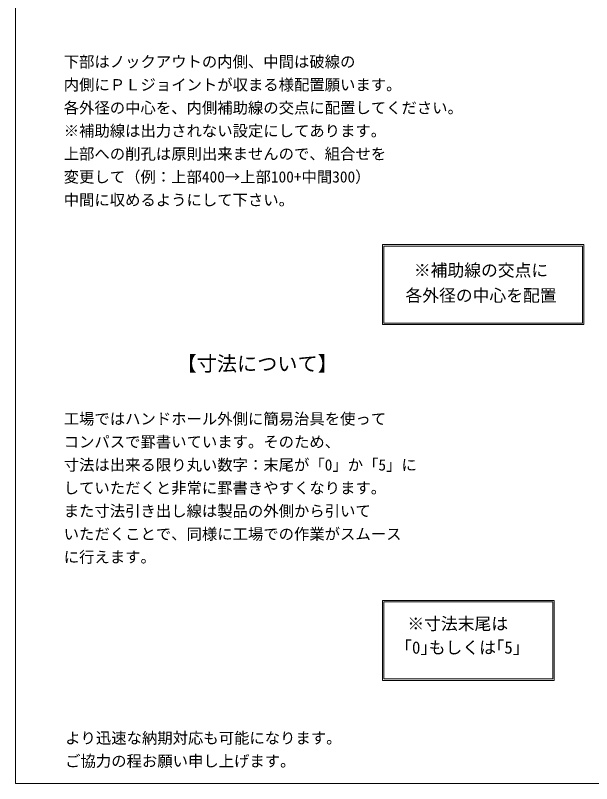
# Model space of a CAD drawing. Units: millimetres, scale not verified. Extents: x -6420 to 6420, y -3026 to 3027.
# Drawn here: x -6420 to -3826, y -2673 to 784 of the extents above; entities that cross this region are included whole.
import ezdxf
from ezdxf.enums import TextEntityAlignment as Align

# ---------------------------------------------------------------- set-up
doc = ezdxf.new("R2010")
doc.units = ezdxf.units.MM
doc.header["$LTSCALE"] = 20
for name, color, linetype, lineweight in [('0-2_waku', 7, 'Continuous', 18), ('0-8_uchigawa', 6, 'Continuous', 18), ('0-D_文字１', 7, 'Continuous', 18)]:
    doc.layers.add(name, color=color, linetype=linetype, lineweight=lineweight)
doc.styles.add('ＭＳ ゴシック', font='')
doc.styles.get('ＭＳ ゴシック').set_extended_font_data('MS Gothic')

msp = doc.modelspace()

# ---------------------------------------------------------------- linework, layer by layer
at = {"layer": '0-2_waku'}
for p, q in [((-6420, 3026.61), (-6420, -2673.39)), ((-6420, -2673.39), (-2340, -2673.39)), ((-6420, -2673.39), (-2340, -2673.39)), ((-6420, -2673.39), (-2340, -2673.39)), ((-6420, -2673.39), (-2340, -2673.39))]:
    msp.add_line(p, q, dxfattribs=at)
at = {"layer": '0-8_uchigawa'}
for p, q in [((-4767.29, -607.37), (-4767.29, -247.37)), ((-4767.29, -247.37), (-3860.62, -247.37)), ((-4760.62, -600.71), (-4760.62, -254.04)), ((-4760.62, -254.04), (-3867.29, -254.04)), ((-3867.29, -600.71), (-3867.29, -254.04)), ((-3860.62, -607.37), (-3860.62, -247.37)), ((-4767.29, -607.37), (-3860.62, -607.37)), ((-4760.62, -600.71), (-3867.29, -600.71)), ((-4767.29, -1849), (-3993.96, -1849)), ((-4767.29, -2209), (-4767.29, -1849)), ((-4760.62, -1855.67), (-4000.62, -1855.67)), ((-4760.62, -2202.34), (-4760.62, -1855.67)), ((-4000.62, -2202.34), (-4000.62, -1855.67)), ((-3993.96, -2209), (-3993.96, -1849)), ((-4767.29, -2209), (-3993.96, -2209)), ((-4760.62, -2202.34), (-4000.62, -2202.34))]:
    msp.add_line(p, q, dxfattribs=at)

# ---------------------------------------------------------------- texts
at = {"layer": '0-D_文字１', "style": 'ＭＳ ゴシック'}
for s, height, p in [('下部はノックアウトの内側、中間は破線の', 50.67, (-6202.27, 535.24)), ('内側にＰＬジョイントが収まる様配置願います。', 50.67, (-6202.27, 431.56)), ('各外径の中心を、内側補助線の交点に配置してください。', 50.67, (-6202.27, 327.88)), ('※補助線は出力されない設定にしてあります。', 50.67, (-6202.27, 224.2)), ('上部への削孔は原則出来ませんので、組合せを', 50.67, (-6202.27, 120.52)), ('変更して（例：上部400→上部100+中間300）', 50.67, (-6202.27, 16.84)), ('中間に収めるようにして下さい。', 50.67, (-6202.27, -86.84)), (' ※補助線の交点に', 55.43, (-4663.84, -407.07)), ('各外径の中心を配置', 55.43, (-4663.84, -520.47)), ('【寸法について】', 66.51, (-5694.21, -836.49)), ('工場ではハンドホール外側に簡易治具を使って', 50.67, (-6202.27, -1072)), ('コンパスで罫書いています。そのため、', 50.67, (-6202.27, -1175.68)), ('寸法は出来る限り丸い数字：末尾が「0」か「5」に', 50.67, (-6202.27, -1279.36)), ('していただくと非常に罫書きやすくなります。', 50.67, (-6202.27, -1383.04)), ('また寸法引き出し線は製品の外側から引いて', 50.67, (-6202.27, -1486.72)), ('いただくことで、同様に工場での作業がスムース', 50.67, (-6202.27, -1590.4)), ('に行えます。', 50.67, (-6202.27, -1694.08)), ('※寸法末尾は', 55.43, (-4655.27, -1997.92)), ('「0｣もしくは｢5｣', 55.43, (-4709.89, -2105.09)), ('より迅速な納期対応も可能になります。\u3000', 50.67, (-6195.81, -2508.61)), ('ご協力の程お願い申し上げます。', 50.67, (-6195.81, -2612.29))]:
    msp.add_text(s, height=height, dxfattribs=at).set_placement(p, align=Align.BOTTOM_LEFT)

doc.saveas('drawing.dxf')
